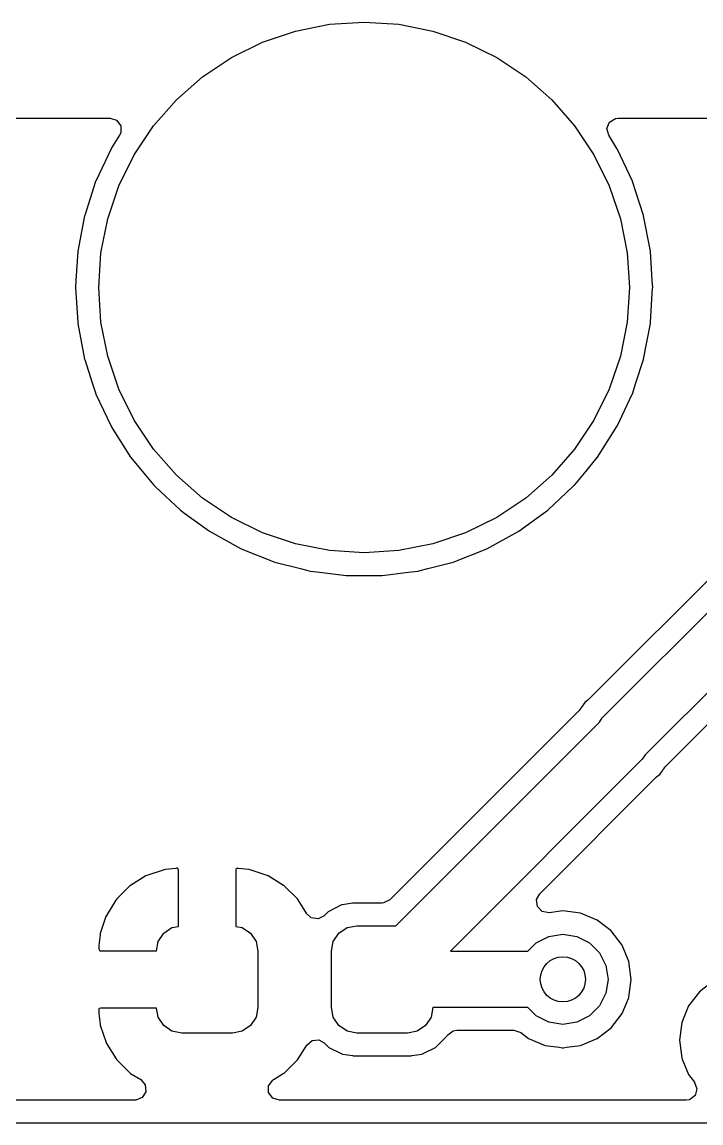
# Model space of a CAD drawing. Extents: x -27 to 355, y -108 to 35.
# Drawn here: x 315.21 to 321.22, y 25.53 to 35.27 of the extents above; entities that cross this region are included whole.
import ezdxf

# ---------------------------------------------------------------- set-up
doc = ezdxf.new("R2010")
doc.units = 0
doc.layers.add('BLACK', color=7, linetype='CONTINUOUS')

msp = doc.modelspace()

# ---------------------------------------------------------------- linework, layer by layer
at = {"layer": 'BLACK', "linetype": 'CONTINUOUS'}
for p, q in [((317.341, 35.0961), (317.632, 35.1949)), ((317.632, 35.1949), (317.933, 35.2549)), ((317.933, 35.2549), (318.24, 35.275)), ((318.24, 35.275), (318.547, 35.2549)), ((318.547, 35.2549), (318.848, 35.1949)), ((318.848, 35.1949), (319.139, 35.0961)), ((317.065, 34.9602), (317.341, 35.0961)), ((319.139, 35.0961), (319.415, 34.9602)), ((316.809, 34.7894), (317.065, 34.9602)), ((319.415, 34.9602), (319.671, 34.7894)), ((316.578, 34.5867), (316.809, 34.7894)), ((319.671, 34.7894), (319.902, 34.5867)), ((316.376, 34.3556), (316.578, 34.5867)), ((319.902, 34.5867), (320.104, 34.3556)), ((307.478, 34.4245), (315.991, 34.4245)), ((315.991, 34.4245), (316.049, 34.4056)), ((316.049, 34.4056), (316.085, 34.3561)), ((320.413, 34.3886), (320.465, 34.4214)), ((320.465, 34.4214), (320.489, 34.4245)), ((320.489, 34.4245), (323.376, 34.4245)), ((316.085, 34.3561), (316.085, 34.2949)), ((316.205, 34.1), (316.376, 34.3556)), ((320.104, 34.3556), (320.275, 34.1)), ((320.39, 34.3317), (320.413, 34.3886)), ((320.406, 34.2725), (320.39, 34.3317)), ((316.074, 34.2725), (316.001, 34.1561)), ((316.085, 34.2949), (316.074, 34.2725)), ((320.479, 34.1561), (320.406, 34.2725)), ((315.999, 34.1533), (315.891, 33.9234)), ((316.001, 34.1561), (315.999, 34.1533)), ((315.999, 34.1533), (315.999, 34.1533)), ((320.481, 34.1533), (320.479, 34.1561)), ((320.589, 33.9234), (320.481, 34.1533)), ((320.481, 34.1533), (320.481, 34.1533)), ((316.069, 33.8243), (316.205, 34.1)), ((320.275, 34.1), (320.411, 33.8243)), ((315.891, 33.9234), (315.864, 33.8658)), ((320.616, 33.8658), (320.589, 33.9234)), ((315.863, 33.8628), (315.766, 33.5635)), ((315.864, 33.8658), (315.863, 33.8628)), ((315.97, 33.5332), (316.069, 33.8243)), ((320.411, 33.8243), (320.51, 33.5332)), ((320.617, 33.8628), (320.616, 33.8658)), ((320.714, 33.5635), (320.617, 33.8628)), ((315.765, 33.5605), (315.705, 33.2453)), ((315.766, 33.5635), (315.765, 33.5605)), ((315.766, 33.5635), (315.766, 33.5635)), ((315.91, 33.2317), (315.97, 33.5332)), ((320.51, 33.5332), (320.57, 33.2317)), ((320.715, 33.5605), (320.714, 33.5635)), ((320.714, 33.5635), (320.714, 33.5635)), ((320.775, 33.2453), (320.715, 33.5605)), ((315.704, 33.2422), (315.688, 32.9877)), ((315.705, 33.2453), (315.704, 33.2422)), ((315.704, 33.2422), (315.704, 33.2422)), ((320.776, 33.2422), (320.775, 33.2453)), ((320.792, 32.9877), (320.776, 33.2422)), ((320.776, 33.2422), (320.776, 33.2422)), ((315.89, 32.925), (315.91, 33.2317)), ((320.57, 33.2317), (320.59, 32.925)), ((315.688, 32.9877), (315.684, 32.925)), ((320.796, 32.925), (320.792, 32.9877)), ((315.684, 32.925), (315.685, 32.9219)), ((315.685, 32.9219), (315.704, 32.617)), ((315.91, 32.6183), (315.89, 32.925)), ((320.59, 32.925), (320.57, 32.6183)), ((320.776, 32.617), (320.795, 32.9219)), ((320.795, 32.9219), (320.796, 32.925)), ((315.704, 32.617), (315.705, 32.6047)), ((315.705, 32.6047), (315.765, 32.2895)), ((315.97, 32.3168), (315.91, 32.6183)), ((320.57, 32.6183), (320.51, 32.3168)), ((320.715, 32.2895), (320.775, 32.6047)), ((320.775, 32.6047), (320.776, 32.617)), ((315.765, 32.2895), (315.766, 32.2865)), ((315.766, 32.2865), (315.766, 32.2865)), ((315.766, 32.2865), (315.833, 32.0806)), ((316.069, 32.0257), (315.97, 32.3168)), ((320.51, 32.3168), (320.411, 32.0257)), ((320.647, 32.0806), (320.714, 32.2865)), ((320.714, 32.2865), (320.715, 32.2895)), ((320.714, 32.2865), (320.714, 32.2865)), ((315.833, 32.0806), (315.864, 31.9842)), ((320.616, 31.9842), (320.647, 32.0806)), ((315.864, 31.9842), (315.865, 31.9814)), ((315.865, 31.9814), (315.999, 31.6967)), ((316.205, 31.75), (316.069, 32.0257)), ((320.411, 32.0257), (320.275, 31.75)), ((320.481, 31.6967), (320.615, 31.9814)), ((320.615, 31.9814), (320.616, 31.9842)), ((315.999, 31.6967), (315.999, 31.6967)), ((315.999, 31.6967), (316.001, 31.6939)), ((316.001, 31.6939), (316.173, 31.4229)), ((316.376, 31.4944), (316.205, 31.75)), ((320.275, 31.75), (320.104, 31.4944)), ((320.307, 31.4229), (320.479, 31.6939)), ((320.479, 31.6939), (320.481, 31.6967)), ((320.481, 31.6967), (320.481, 31.6967)), ((316.578, 31.2633), (316.376, 31.4944)), ((320.104, 31.4944), (319.902, 31.2633)), ((316.173, 31.4229), (316.174, 31.4205)), ((316.174, 31.4205), (316.175, 31.4205)), ((316.175, 31.4205), (316.275, 31.299)), ((320.205, 31.299), (320.305, 31.4205)), ((320.305, 31.4205), (320.306, 31.4205)), ((320.306, 31.4205), (320.307, 31.4229)), ((316.275, 31.299), (316.377, 31.1756)), ((320.103, 31.1756), (320.205, 31.299)), ((316.809, 31.0606), (316.578, 31.2633)), ((319.902, 31.2633), (319.671, 31.0606)), ((316.377, 31.1756), (316.379, 31.1735)), ((316.379, 31.1735), (316.379, 31.1735)), ((316.379, 31.1735), (316.397, 31.1568)), ((316.397, 31.1568), (316.611, 30.9559)), ((319.869, 30.9559), (320.083, 31.1568)), ((320.083, 31.1568), (320.101, 31.1735)), ((320.101, 31.1735), (320.103, 31.1756)), ((320.101, 31.1735), (320.101, 31.1735)), ((317.065, 30.8898), (316.809, 31.0606)), ((319.671, 31.0606), (319.415, 30.8898)), ((316.611, 30.9559), (316.614, 30.9541)), ((316.614, 30.9541), (316.614, 30.9541)), ((316.614, 30.9541), (316.654, 30.9245)), ((316.654, 30.9245), (316.871, 30.7673)), ((319.609, 30.7673), (319.826, 30.9245)), ((319.826, 30.9245), (319.866, 30.9541)), ((319.866, 30.9541), (319.869, 30.9559)), ((319.866, 30.9541), (319.866, 30.9541)), ((321.921, 30.9701), (320.23, 29.2801)), ((320.349, 29.1152), (322.15, 30.916)), ((317.341, 30.7539), (317.065, 30.8898)), ((319.415, 30.8898), (319.139, 30.7539)), ((316.871, 30.7673), (317.152, 30.6127)), ((317.632, 30.6551), (317.341, 30.7539)), ((319.139, 30.7539), (318.848, 30.6551)), ((319.328, 30.6127), (319.609, 30.7673)), ((317.152, 30.6127), (317.45, 30.4945)), ((317.933, 30.5951), (317.632, 30.6551)), ((318.848, 30.6551), (318.547, 30.5951)), ((319.03, 30.4945), (319.328, 30.6127)), ((322.577, 30.6357), (320.728, 28.7868)), ((318.24, 30.575), (317.933, 30.5951)), ((318.547, 30.5951), (318.24, 30.575)), ((317.45, 30.4945), (317.677, 30.4363)), ((317.677, 30.4363), (317.743, 30.4194)), ((317.743, 30.4194), (317.761, 30.4147)), ((317.761, 30.4147), (317.764, 30.4143)), ((317.764, 30.4143), (317.764, 30.4143)), ((317.764, 30.4143), (317.846, 30.404)), ((318.634, 30.404), (318.716, 30.4143)), ((318.716, 30.4143), (318.719, 30.4147)), ((318.716, 30.4143), (318.716, 30.4143)), ((318.719, 30.4147), (318.737, 30.4194)), ((318.737, 30.4194), (318.803, 30.4363)), ((318.803, 30.4363), (319.03, 30.4945)), ((320.909, 28.6844), (322.695, 30.4709)), ((317.846, 30.404), (318.08, 30.3745)), ((318.08, 30.3745), (318.4, 30.3745)), ((318.4, 30.3745), (318.634, 30.404)), ((320.194, 29.2503), (320.165, 29.2085)), ((320.222, 29.2723), (320.194, 29.2503)), ((320.23, 29.2801), (320.222, 29.2723)), ((320.143, 29.18), (318.467, 27.5045)), ((320.153, 29.1912), (320.143, 29.18)), ((320.158, 29.1992), (320.153, 29.1912)), ((320.16, 29.2017), (320.158, 29.1992)), ((320.165, 29.2085), (320.16, 29.2017)), ((318.521, 27.275), (320.324, 29.0776)), ((320.324, 29.0776), (320.349, 29.1152)), ((320.728, 28.7868), (320.703, 28.7492)), ((320.703, 28.7492), (319.004, 27.05)), ((320.881, 28.6468), (320.892, 28.6627)), ((320.892, 28.6627), (320.893, 28.6652)), ((320.893, 28.6652), (320.899, 28.6732)), ((320.899, 28.6732), (320.909, 28.6844)), ((319.795, 27.5577), (320.821, 28.5843)), ((320.821, 28.5843), (320.83, 28.5921)), ((320.83, 28.5921), (320.844, 28.6034)), ((320.844, 28.6034), (320.858, 28.6141)), ((320.858, 28.6141), (320.864, 28.6223)), ((320.864, 28.6223), (320.881, 28.6468)), ((316.574, 27.7827), (316.479, 27.773)), ((316.579, 27.783), (316.574, 27.7827)), ((316.588, 27.783), (316.579, 27.783)), ((316.592, 27.78), (316.588, 27.783)), ((316.596, 27.7673), (316.592, 27.78)), ((317.107, 27.7789), (317.104, 27.7748)), ((317.12, 27.783), (317.107, 27.7789)), ((317.121, 27.783), (317.12, 27.783)), ((317.126, 27.7827), (317.121, 27.783)), ((317.219, 27.7732), (317.126, 27.7827)), ((316.307, 27.7153), (316.171, 27.6314)), ((316.317, 27.7201), (316.307, 27.7153)), ((316.469, 27.7707), (316.317, 27.7201)), ((316.479, 27.773), (316.469, 27.7707)), ((316.596, 27.2692), (316.596, 27.7673)), ((317.104, 27.7748), (317.104, 27.2692)), ((317.23, 27.771), (317.219, 27.7732)), ((317.381, 27.7207), (317.23, 27.771)), ((317.392, 27.7158), (317.381, 27.7207)), ((317.527, 27.6322), (317.392, 27.7158)), ((316.163, 27.6243), (316.05, 27.5115)), ((316.171, 27.6314), (316.163, 27.6243)), ((317.536, 27.6251), (317.527, 27.6322)), ((317.649, 27.5125), (317.536, 27.6251)), ((316.043, 27.5025), (315.959, 27.3668)), ((316.05, 27.5115), (316.043, 27.5025)), ((317.656, 27.5035), (317.649, 27.5125)), ((317.732, 27.381), (317.656, 27.5035)), ((318.467, 27.5045), (318.413, 27.4767)), ((319.768, 27.5058), (319.795, 27.5577)), ((319.775, 27.4451), (319.768, 27.5058)), ((317.922, 27.3985), (317.886, 27.3631)), ((317.929, 27.4021), (317.922, 27.3985)), ((318.035, 27.4562), (317.929, 27.4021)), ((317.929, 27.4021), (317.929, 27.4021)), ((318.042, 27.4597), (318.035, 27.4562)), ((318.035, 27.4562), (318.035, 27.4562)), ((318.05, 27.4609), (318.042, 27.4597)), ((318.138, 27.4749), (318.05, 27.4609)), ((318.05, 27.4609), (318.05, 27.4609)), ((318.142, 27.4755), (318.138, 27.4749)), ((318.138, 27.4749), (318.138, 27.4749)), ((318.397, 27.4755), (318.142, 27.4755)), ((318.413, 27.4767), (318.397, 27.4755)), ((319.818, 27.4007), (319.775, 27.4451)), ((319.878, 27.3896), (319.818, 27.4007)), ((320, 27.4057), (319.878, 27.3896)), ((320.157, 27.385), (320, 27.4057)), ((315.954, 27.3564), (315.904, 27.2048)), ((315.959, 27.3668), (315.954, 27.3564)), ((317.771, 27.3449), (317.732, 27.381)), ((317.832, 27.3353), (317.771, 27.3449)), ((317.886, 27.3631), (317.832, 27.3353)), ((320.303, 27.3245), (320.157, 27.385)), ((320.428, 27.2283), (320.303, 27.3245)), ((315.902, 27.1943), (315.892, 27.1012)), ((315.904, 27.2048), (315.902, 27.1943)), ((316.417, 27.1361), (316.466, 27.2091)), ((316.466, 27.2091), (316.539, 27.2579)), ((316.539, 27.2579), (316.596, 27.2692)), ((317.104, 27.2692), (317.161, 27.2579)), ((317.161, 27.2579), (317.234, 27.2091)), ((317.234, 27.2091), (317.283, 27.1361)), ((317.967, 27.1361), (318.016, 27.2091)), ((318.016, 27.2091), (318.089, 27.2579)), ((318.089, 27.2579), (318.175, 27.275)), ((318.175, 27.275), (318.521, 27.275)), ((319.876, 27.1804), (320, 27.2)), ((320, 27.2), (320.124, 27.1804)), ((320.525, 27.1028), (320.428, 27.2283)), ((315.892, 27.1012), (315.892, 27.0962)), ((315.892, 27.0962), (315.892, 27.0697)), ((316.401, 27.054), (316.417, 27.1361)), ((317.283, 27.1361), (317.3, 27.05)), ((317.95, 27.05), (317.967, 27.1361)), ((319.691, 27.05), (319.765, 27.1236)), ((319.765, 27.1236), (319.876, 27.1804)), ((320.124, 27.1804), (320.235, 27.1236)), ((320.235, 27.1236), (320.324, 27.0351)), ((320.585, 26.9568), (320.525, 27.1028)), ((315.892, 27.0697), (315.896, 27.057)), ((315.896, 27.057), (315.9, 27.054)), ((315.9, 27.054), (316.401, 27.054)), ((317.3, 27.05), (317.3, 26.55)), ((317.95, 26.55), (317.95, 27.05)), ((319.004, 27.05), (319.691, 27.05)), ((320.324, 27.0351), (320.38, 26.9236)), ((320.38, 26.9236), (320.4, 26.8)), ((320.606, 26.8), (320.585, 26.9568)), ((320.4, 26.8), (320.38, 26.6764)), ((320.585, 26.6432), (320.606, 26.8)), ((321.334, 26.7863), (321.209, 26.6901)), ((320.38, 26.6764), (320.324, 26.5649)), ((320.525, 26.4972), (320.58, 26.6308)), ((320.58, 26.6308), (320.583, 26.6372)), ((320.583, 26.6372), (320.585, 26.6432)), ((321.209, 26.6901), (321.113, 26.5647)), ((315.895, 26.5419), (315.892, 26.5378)), ((315.892, 26.5378), (315.892, 26.5039)), ((315.908, 26.546), (315.895, 26.5419)), ((316.401, 26.546), (315.908, 26.546)), ((316.417, 26.4639), (316.401, 26.546)), ((317.3, 26.55), (317.283, 26.4639)), ((317.967, 26.4639), (317.95, 26.55)), ((318.85, 26.55), (318.833, 26.4639)), ((319.691, 26.55), (318.85, 26.55)), ((319.765, 26.4764), (319.691, 26.55)), ((320.324, 26.5649), (320.235, 26.4764)), ((321.113, 26.5647), (321.052, 26.4186)), ((315.892, 26.5039), (315.892, 26.4987)), ((315.892, 26.4987), (315.902, 26.4045)), ((316.466, 26.3909), (316.417, 26.4639)), ((317.283, 26.4639), (317.234, 26.3909)), ((318.016, 26.3909), (317.967, 26.4639)), ((318.833, 26.4639), (318.784, 26.3909)), ((319.876, 26.4196), (319.765, 26.4764)), ((320, 26.4), (319.876, 26.4196)), ((320.124, 26.4196), (320, 26.4)), ((320.235, 26.4764), (320.124, 26.4196)), ((320.428, 26.3717), (320.525, 26.4972)), ((321.052, 26.4186), (321.032, 26.2618)), ((315.902, 26.4045), (315.904, 26.3939)), ((315.904, 26.3939), (315.955, 26.2424)), ((316.539, 26.3421), (316.466, 26.3909)), ((316.625, 26.325), (316.539, 26.3421)), ((317.075, 26.325), (316.625, 26.325)), ((317.161, 26.3421), (317.075, 26.325)), ((317.234, 26.3909), (317.161, 26.3421)), ((318.089, 26.3421), (318.016, 26.3909)), ((318.175, 26.325), (318.089, 26.3421)), ((318.625, 26.325), (318.175, 26.325)), ((318.711, 26.3421), (318.625, 26.325)), ((318.784, 26.3909), (318.711, 26.3421)), ((318.981, 26.3087), (319.03, 26.3447)), ((319.03, 26.3447), (319.061, 26.3495)), ((319.061, 26.3495), (319.567, 26.3495)), ((319.567, 26.3495), (319.627, 26.329)), ((319.627, 26.329), (319.67, 26.2962)), ((320.303, 26.2755), (320.428, 26.3717)), ((315.955, 26.2424), (315.96, 26.2321)), ((315.96, 26.2321), (316.044, 26.0965)), ((317.657, 26.0975), (317.732, 26.2189)), ((317.732, 26.2189), (317.779, 26.2585)), ((317.779, 26.2585), (317.84, 26.2632)), ((317.84, 26.2632), (317.886, 26.237)), ((317.886, 26.237), (317.922, 26.2015)), ((318.878, 26.2015), (318.974, 26.2968)), ((318.974, 26.2968), (318.977, 26.3037)), ((318.977, 26.3037), (318.981, 26.3087)), ((319.67, 26.2962), (319.697, 26.2755)), ((319.697, 26.2755), (319.843, 26.215)), ((320.157, 26.215), (320.303, 26.2755)), ((321.032, 26.2618), (321.052, 26.105)), ((317.922, 26.2015), (317.929, 26.1979)), ((317.929, 26.1979), (317.929, 26.1979)), ((317.929, 26.1979), (318.032, 26.1455)), ((318.032, 26.1455), (318.042, 26.1403)), ((318.042, 26.1403), (318.05, 26.1391)), ((318.05, 26.1391), (318.05, 26.1391)), ((318.05, 26.1391), (318.138, 26.1251)), ((318.138, 26.1251), (318.138, 26.1251)), ((318.138, 26.1251), (318.142, 26.1245)), ((318.142, 26.1245), (318.658, 26.1245)), ((318.658, 26.1245), (318.662, 26.1251)), ((318.662, 26.1251), (318.75, 26.1391)), ((318.662, 26.1251), (318.662, 26.1251)), ((318.75, 26.1391), (318.758, 26.1403)), ((318.75, 26.1391), (318.75, 26.1391)), ((318.758, 26.1403), (318.768, 26.1455)), ((318.768, 26.1455), (318.871, 26.1979)), ((318.871, 26.1979), (318.878, 26.2015)), ((318.871, 26.1979), (318.871, 26.1979)), ((319.843, 26.215), (319.968, 26.1986)), ((319.968, 26.1986), (319.993, 26.1952)), ((319.993, 26.1952), (320, 26.1943)), ((320, 26.1943), (320.007, 26.1952)), ((320.007, 26.1952), (320.032, 26.1986)), ((320.032, 26.1986), (320.157, 26.215)), ((316.044, 26.0965), (316.051, 26.0875)), ((316.051, 26.0875), (316.164, 25.9749)), ((317.537, 25.9757), (317.65, 26.0885)), ((317.65, 26.0885), (317.657, 26.0975)), ((321.052, 26.105), (321.055, 26.099)), ((321.055, 26.099), (321.057, 26.0941)), ((321.057, 26.0941), (321.113, 25.959)), ((316.164, 25.9749), (316.173, 25.9678)), ((316.173, 25.9678), (316.262, 25.9124)), ((317.438, 25.9123), (317.529, 25.9686)), ((317.529, 25.9686), (317.537, 25.9757)), ((321.113, 25.959), (321.166, 25.89)), ((316.262, 25.9124), (316.302, 25.8658)), ((316.302, 25.8658), (316.307, 25.8048)), ((317.395, 25.8587), (317.431, 25.9082)), ((317.395, 25.7975), (317.395, 25.8587)), ((317.431, 25.9082), (317.438, 25.9123)), ((321.166, 25.89), (321.167, 25.8884)), ((321.167, 25.8884), (321.187, 25.8307)), ((321.187, 25.8307), (321.17, 25.7721)), ((316.275, 25.7527), (316.218, 25.7294)), ((316.307, 25.8048), (316.275, 25.7527)), ((317.431, 25.748), (317.395, 25.7975)), ((317.49, 25.7291), (317.431, 25.748)), ((321.121, 25.7348), (321.088, 25.7291)), ((321.17, 25.7721), (321.121, 25.7348)), ((316.21, 25.7291), (314.772, 25.7291)), ((316.218, 25.7294), (316.21, 25.7291)), ((321.088, 25.7291), (317.49, 25.7291)), ((314.648, 25.5286), (321.752, 25.5286))]:
    msp.add_line(p, q, dxfattribs=at)
at = {"layer": 'BLACK'}
msp.add_circle((320, 26.8), 0.2, dxfattribs=at)

doc.saveas('drawing.dxf')
